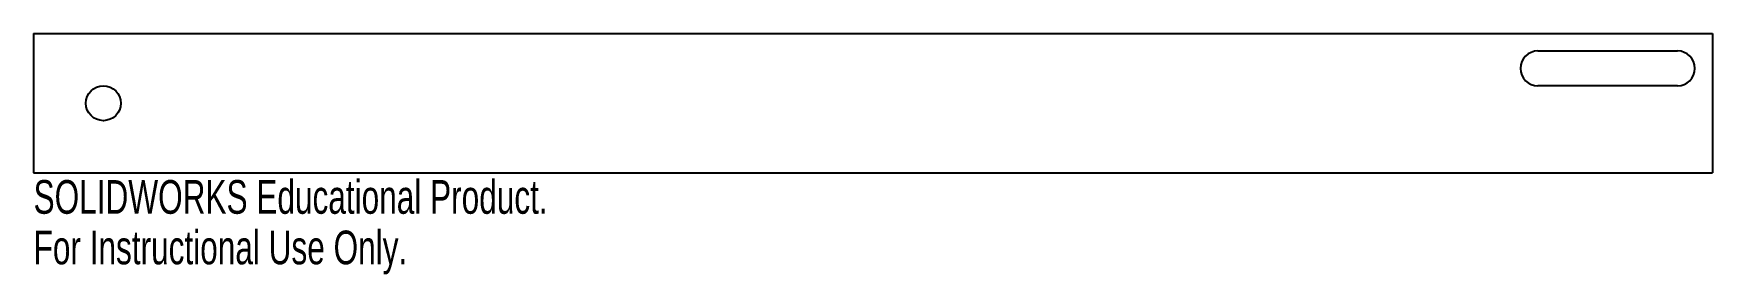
# Model space of a CAD drawing. Header units: millimetres. Extents: x 0 to 241, y -15 to 20.
import ezdxf

# ---------------------------------------------------------------- set-up
doc = ezdxf.new("R2010")
doc.units = ezdxf.units.MM
doc.styles.add('SLDTEXTSTYLE0', font='TXT', dxfattribs={"width": 0.7})

msp = doc.modelspace()

# ---------------------------------------------------------------- linework, layer by layer
at = {"color": 7, "linetype": 'Continuous', "lineweight": 25}
for p, q in [((0, 20), (0, 0)), ((0, 20), (240.61, 20)), ((240.61, 20), (240.61, 0)), ((215.61, 17.5), (235.61, 17.5)), ((235.61, 12.5), (215.61, 12.5)), ((0, 0), (240.61, 0))]:
    msp.add_line(p, q, dxfattribs=at)
msp.add_circle((10, 10), 2.5, dxfattribs=at)
for centre, start, end in [((215.61, 15), 90, 270), ((235.61, 15), 270, 90)]:
    msp.add_arc(centre, 2.5, start, end, dxfattribs=at)

# ---------------------------------------------------------------- texts
at = {"color": 7, "linetype": 'Continuous', "char_height": 4.8336, "attachment_point": 1, "style": 'SLDTEXTSTYLE0'}
for s, insert in [('SOLIDWORKS Educational Product.', (0, -1.02)), ('For Instructional Use Only.', (0, -8.27))]:
    msp.add_mtext(s, dxfattribs=dict(at, insert=insert))

doc.saveas('drawing.dxf')
